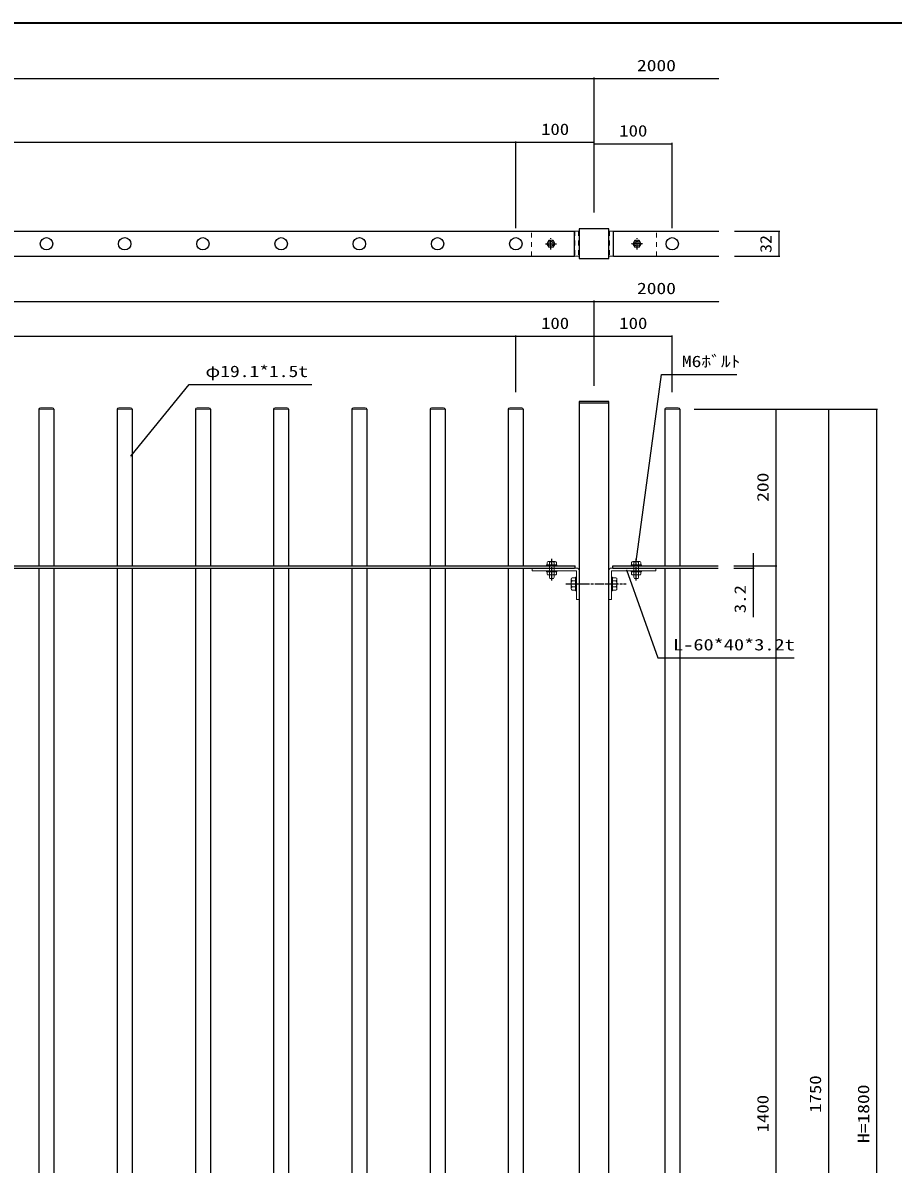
# Model space of a CAD drawing. Units: millimetres, scale not verified. Extents: x -210 to 199, y -148 to 136.
# Drawn here: x -1.1 to 110.2, y -9.6 to 136.3 of the extents above; entities that cross this region are included whole.
import ezdxf
from ezdxf.enums import TextEntityAlignment as Align

# ---------------------------------------------------------------- set-up
doc = ezdxf.new("R2010")
doc.units = ezdxf.units.MM
doc.linetypes.add('CHAIN', pattern=[18.5, 12, -1.5, 3.5, -1.5])
doc.linetypes.add('DASHED_SPACED', pattern=[12, 6, -6])
for name, color, linetype, lineweight in [('0-0', 6, 'Continuous', 25), ('0-1_0', 6, 'Continuous', 25), ('0-2_DIM1', 3, 'Continuous', 25), ('0-3_横桟', 2, 'Continuous', 25), ('0-4_文字', 7, 'Continuous', 25), ('0-5_補助', 5, 'Continuous', 25), ('0-6_ｾﾝﾀｰ', 1, 'CHAIN', 25), ('0-7_縦格子', 6, 'Continuous', 25), ('0-8_支柱', 60, 'Continuous', 25), ('0-9_THN', 4, 'Continuous', 9), ('0-A_下地', 30, 'Continuous', 9)]:
    doc.layers.add(name, color=color, linetype=linetype, lineweight=lineweight)
doc.styles.add('ＭＳ ゴシック', font='')
doc.styles.get('ＭＳ ゴシック').set_extended_font_data('MS Gothic')

# ---------------------------------------------------------------- blocks, each defined once
blk = doc.blocks.new('filled_dot')
at = {"color": 0, "linetype": 'Continuous', "lineweight": -2, "const_width": 1.25}
blk.add_lwpolyline([(-0.625, 0, 1), (0.625, 0, 1)], format="xyb", close=True, dxfattribs=at)
blk = doc.blocks.new('filled_arrow')
at = {"color": 0, "linetype": 'Continuous', "lineweight": -2}
blk.add_solid([(7.5, 1.25), (0, 0), (7.5, -1.25)], dxfattribs=at)
blk = doc.blocks.new('DIMENSION_006_')
at = {"layer": '0-4_文字'}
blk.add_lwpolyline([(38778.39, -63878.24), (38852.67, -63786.49), (38868.67, -63786.49), (39009.82, -63786.49)], dxfattribs=at)
at = {"layer": '0-4_文字', "xscale": 0.213, "yscale": 0.213, "rotation": 231}
blk.add_blockref('filled_arrow', (38778.39, -63878.24), dxfattribs=at)
at = {"layer": '0-4_文字', "style": 'ＭＳ ゴシック', "width": 1.25}
blk.add_text('φ19.1*1.5t', height=14.66, dxfattribs=at).set_placement((38873.67, -63781.49), align=Align.BOTTOM_LEFT)
blk = doc.blocks.new('DIMENSION_007_')
at = {"layer": '0-4_文字'}
blk.add_lwpolyline([(39424.44, -64012.85), (39456.76, -63773.78), (39472.76, -63773.78), (39553.2, -63773.78)], dxfattribs=at)
at = {"layer": '0-4_文字', "xscale": 0.213, "yscale": 0.213, "rotation": 262.3}
blk.add_blockref('filled_arrow', (39424.44, -64012.85), dxfattribs=at)
at = {"layer": '0-4_文字', "style": 'ＭＳ ゴシック', "width": 1.25}
blk.add_text('M6ﾎﾞﾙﾄ', height=14.66, dxfattribs=at).set_placement((39482.76, -63768.78), align=Align.BOTTOM_LEFT)
blk = doc.blocks.new('DIMENSION_009_')
at = {"layer": '0-4_文字'}
blk.add_lwpolyline([(39412.04, -64023.64), (39452.15, -64135.85), (39468.15, -64135.85), (39626.25, -64135.85)], dxfattribs=at)
at = {"layer": '0-4_文字', "xscale": 0.213, "yscale": 0.213, "rotation": 109.7}
blk.add_blockref('filled_arrow', (39412.04, -64023.64), dxfattribs=at)
at = {"layer": '0-4_文字', "style": 'ＭＳ ゴシック', "width": 1.3}
blk.add_text('L-60*40*3.2t', height=14.66, dxfattribs=at).set_placement((39471.55, -64130.85), align=Align.BOTTOM_LEFT)
blk = doc.blocks.new('A$C54DE35E0')
at = {"layer": '0-1_0'}
blk.add_line((0, 0), (556.725, 0), dxfattribs=at)
blk = doc.blocks.new('Viewport_NO.1')
at = {"layer": '0-2_DIM1'}
for p, q in [((37370.44, -63395.62), (39370.44, -63395.62)), ((39370.44, -63566.73), (39370.44, -63394.37)), ((39370.44, -63566.73), (39370.44, -63394.37)), ((39370.44, -63395.62), (39529.99, -63395.62)), ((37470.44, -63477.07), (39270.44, -63477.07)), ((39270.44, -63586.73), (39270.44, -63475.82)), ((39270.44, -63586.73), (39270.44, -63475.82)), ((39270.44, -63477.07), (39370.44, -63477.07)), ((39370.44, -63566.73), (39370.44, -63475.82)), ((39370.44, -63566.73), (39370.44, -63477.82)), ((39370.44, -63479.07), (39470.44, -63479.07)), ((39470.44, -63586.73), (39470.44, -63477.82)), ((39549.99, -63590.73), (39608.07, -63590.73)), ((39606.82, -63590.73), (39606.82, -63622.73)), ((39549.99, -63622.73), (39608.07, -63622.73)), ((37370.44, -63680.48), (39370.44, -63680.48)), ((39370.44, -63788.24), (39370.44, -63679.23)), ((39370.44, -63788.24), (39370.44, -63679.23)), ((39370.44, -63680.48), (39529.99, -63680.48)), ((37470.44, -63725.02), (39270.44, -63725.02)), ((39270.44, -63796.24), (39270.44, -63723.77)), ((39270.44, -63796.24), (39270.44, -63723.77)), ((39270.44, -63725.02), (39370.44, -63725.02)), ((39370.44, -63788.24), (39370.44, -63723.77)), ((39370.44, -63788.24), (39370.44, -63723.77)), ((39370.44, -63725.02), (39470.44, -63725.02)), ((39470.44, -63796.24), (39470.44, -63723.77)), ((39498.39, -63818.24), (39604.22, -63818.24)), ((39499.99, -63818.24), (39671.41, -63818.24)), ((39499.99, -63818.24), (39732.87, -63818.24)), ((39602.97, -63818.24), (39602.97, -64018.24)), ((39670.16, -63818.24), (39670.16, -65568.24)), ((39731.62, -63818.24), (39731.62, -65618.24)), ((39573.9, -64002.24), (39573.9, -64083.88)), ((39548.99, -64018.24), (39604.22, -64018.24)), ((39548.99, -64018.24), (39604.22, -64018.24)), ((39548.99, -64018.24), (39575.15, -64018.24)), ((39548.99, -64021.44), (39575.15, -64021.44)), ((39602.97, -64018.24), (39602.97, -65418.24))]:
    blk.add_line(p, q, dxfattribs=at)
at = {"layer": '0-3_横桟'}
for p, q in [((37394.44, -63590.73), (39345.44, -63590.73)), ((39345.44, -63622.73), (39345.44, -63590.73)), ((37394.44, -63622.73), (39345.44, -63622.73)), ((39395.44, -63622.73), (39529.99, -63622.73)), ((37394.44, -64018.24), (39346.44, -64018.24)), ((37395.44, -64021.44), (39345.44, -64021.44)), ((39346.44, -64021.44), (39346.44, -64018.24)), ((39394.44, -64018.24), (39528.99, -64018.24)), ((39394.44, -64021.44), (39394.44, -64018.24)), ((39394.44, -64021.44), (39528.99, -64021.44))]:
    blk.add_line(p, q, dxfattribs=at)
blk.add_lwpolyline([(39395.44, -63622.73), (39395.44, -63590.73), (39529.99, -63590.73)], dxfattribs=at)
at = {"layer": '0-5_補助'}
blk.add_lwpolyline([(40643.8, -66170.92), (40643.8, -63324.34), (36554.02, -63324.34)], dxfattribs=at)
at = {"layer": '0-6_ｾﾝﾀｰ'}
for p, q in [((39315.44, -63613.88), (39315.44, -63599.58)), ((39425.44, -63613.88), (39425.44, -63599.58)), ((39308.29, -63606.73), (39322.59, -63606.73)), ((39432.59, -63606.73), (39418.29, -63606.73)), ((39316.44, -64037.19), (39316.44, -64009.38)), ((39424.44, -64037.19), (39424.44, -64009.38)), ((39424.44, -64037.19), (39424.44, -64009.38)), ((39334.29, -64041.44), (39411.59, -64041.44))]:
    blk.add_line(p, q, dxfattribs=at)
at = {"layer": '0-7_縦格子'}
for p, q in [((38660.89, -63818.24), (38660.89, -64018.24)), ((38679.99, -63818.24), (38679.99, -64018.24)), ((38760.89, -63818.24), (38760.89, -64018.24)), ((38779.99, -63818.24), (38779.99, -64018.24)), ((38860.89, -63818.24), (38860.89, -64018.24)), ((38879.99, -63818.24), (38879.99, -64018.24)), ((38960.89, -63818.24), (38960.89, -64018.24)), ((38979.99, -63818.24), (38979.99, -64018.24)), ((39060.89, -63818.24), (39060.89, -64018.24)), ((39079.99, -63818.24), (39079.99, -64018.24)), ((39160.89, -63818.24), (39160.89, -64018.24)), ((39179.99, -63818.24), (39179.99, -64018.24)), ((39260.89, -63818.24), (39260.89, -64018.24)), ((39279.99, -63818.24), (39279.99, -64018.24)), ((39460.89, -63818.24), (39460.89, -64018.24)), ((39479.99, -63818.24), (39479.99, -64018.24)), ((38660.89, -64021.44), (38660.89, -65415.04)), ((38679.99, -64021.44), (38679.99, -65415.04)), ((38760.89, -64021.44), (38760.89, -65415.04)), ((38779.99, -64021.44), (38779.99, -65415.04)), ((38860.89, -64021.44), (38860.89, -65415.04)), ((38879.99, -64021.44), (38879.99, -65415.04)), ((38960.89, -64021.44), (38960.89, -65415.04)), ((38979.99, -64021.44), (38979.99, -65415.04)), ((39060.89, -64021.44), (39060.89, -65415.04)), ((39079.99, -64021.44), (39079.99, -65415.04)), ((39160.89, -64021.44), (39160.89, -65415.04)), ((39179.99, -64021.44), (39179.99, -65415.04)), ((39260.89, -64021.44), (39260.89, -65415.04)), ((39279.99, -64021.44), (39279.99, -65415.04)), ((39460.89, -64021.44), (39460.89, -65415.04)), ((39479.99, -64021.44), (39479.99, -65415.04))]:
    blk.add_line(p, q, dxfattribs=at)
for centre in [(38670.44, -63606.73), (38770.44, -63606.73), (38870.44, -63606.73), (38970.44, -63606.73), (39070.44, -63606.73), (39170.44, -63606.73), (39270.44, -63606.73), (39470.44, -63606.73)]:
    blk.add_circle(centre, 7.95, dxfattribs=at)
at = {"layer": '0-8_支柱'}
blk.add_line((39351.44, -63809.84), (39389.44, -63809.84), dxfattribs=at)
for points in [[(39351.44, -63625.73), (39389.44, -63625.73), (39389.44, -63587.73), (39351.44, -63587.73)], [(39351.44, -65918.24), (39389.44, -65918.24), (39389.44, -63808.24), (39351.44, -63808.24)]]:
    blk.add_lwpolyline(points, close=True, dxfattribs=at)
at = {"layer": '0-9_THN'}
for p, q in [((38660.89, -63818.24), (38679.99, -63818.24)), ((38677.99, -63816.24), (38662.89, -63816.24)), ((38760.89, -63818.24), (38779.99, -63818.24)), ((38777.99, -63816.24), (38762.89, -63816.24)), ((38860.89, -63818.24), (38879.99, -63818.24)), ((38877.99, -63816.24), (38862.89, -63816.24)), ((38960.89, -63818.24), (38979.99, -63818.24)), ((38977.99, -63816.24), (38962.89, -63816.24)), ((39060.89, -63818.24), (39079.99, -63818.24)), ((39077.99, -63816.24), (39062.89, -63816.24)), ((39160.89, -63818.24), (39179.99, -63818.24)), ((39177.99, -63816.24), (39162.89, -63816.24)), ((39260.89, -63818.24), (39279.99, -63818.24)), ((39277.99, -63816.24), (39262.89, -63816.24)), ((39460.89, -63818.24), (39479.99, -63818.24)), ((39477.99, -63816.24), (39462.89, -63816.24))]:
    blk.add_line(p, q, dxfattribs=at)
for centre, start, end in [((38662.89, -63818.24), 90, 180), ((38677.99, -63818.24), 0, 90), ((38762.89, -63818.24), 90, 180), ((38777.99, -63818.24), 0, 90), ((38862.89, -63818.24), 90, 180), ((38877.99, -63818.24), 0, 90), ((38962.89, -63818.24), 90, 180), ((38977.99, -63818.24), 0, 90), ((39062.89, -63818.24), 90, 180), ((39077.99, -63818.24), 0, 90), ((39162.89, -63818.24), 90, 180), ((39177.99, -63818.24), 0, 90), ((39262.89, -63818.24), 90, 180), ((39277.99, -63818.24), 0, 90), ((39462.89, -63818.24), 90, 180), ((39477.99, -63818.24), 0, 90)]:
    blk.add_arc(centre, 2, start, end, dxfattribs=at)
at = {"layer": '0-A_下地', "linetype": 'DASHED_SPACED'}
for p, q in [((39290.44, -63622.73), (39290.44, -63590.73)), ((39350.44, -63590.73), (39290.44, -63590.73)), ((39345.94, -63590.73), (39345.94, -63622.73)), ((39350.44, -63590.73), (39350.44, -63622.73)), ((39390.44, -63590.73), (39450.44, -63590.73)), ((39390.44, -63590.73), (39390.44, -63622.73)), ((39394.94, -63590.73), (39394.94, -63622.73)), ((39450.44, -63622.73), (39450.44, -63590.73)), ((39350.44, -63622.73), (39290.44, -63622.73)), ((39390.44, -63622.73), (39450.44, -63622.73)), ((39313.44, -64024.64), (39313.44, -64017.04)), ((39319.44, -64024.64), (39319.44, -64017.04)), ((39421.44, -64024.64), (39421.44, -64017.04)), ((39427.44, -64024.64), (39427.44, -64017.04))]:
    blk.add_line(p, q, dxfattribs=at)
at = {"layer": '0-A_下地'}
for p, q in [((39310.23, -63606.73), (39312.84, -63602.21)), ((39312.84, -63611.24), (39310.23, -63606.73)), ((39312.84, -63602.21), (39318.05, -63602.21)), ((39318.05, -63611.24), (39312.84, -63611.24)), ((39318.05, -63602.21), (39320.65, -63606.73)), ((39320.65, -63606.73), (39318.05, -63611.24)), ((39420.23, -63606.73), (39422.84, -63602.21)), ((39422.84, -63611.24), (39420.23, -63606.73)), ((39422.84, -63602.21), (39428.05, -63602.21)), ((39428.05, -63611.24), (39422.84, -63611.24)), ((39428.05, -63602.21), (39430.65, -63606.73)), ((39430.65, -63606.73), (39428.05, -63611.24)), ((39291.44, -64024.64), (39291.44, -64021.44)), ((39291.44, -64021.44), (39349.24, -64021.44)), ((39291.44, -64024.64), (39348.24, -64024.64)), ((39323.04, -64017.04), (39309.84, -64017.04)), ((39323.04, -64017.04), (39309.84, -64017.04)), ((39309.84, -64018.24), (39309.84, -64017.04)), ((39323.04, -64018.24), (39309.84, -64018.24)), ((39323.04, -64024.64), (39309.84, -64024.64)), ((39309.84, -64025.84), (39309.84, -64024.64)), ((39310.55, -64017.04), (39310.55, -64013.93)), ((39322.34, -64017.04), (39310.55, -64017.04)), ((39320.86, -64012.85), (39312.02, -64012.85)), ((39313.5, -64017.04), (39313.5, -64013.93)), ((39319.39, -64017.04), (39319.39, -64013.93)), ((39322.34, -64017.04), (39322.34, -64013.93)), ((39323.04, -64018.24), (39323.04, -64017.04)), ((39323.04, -64025.84), (39323.04, -64024.64)), ((39348.24, -64024.64), (39348.24, -64061.44)), ((39351.44, -64023.64), (39351.44, -64061.44)), ((39389.44, -64023.64), (39389.44, -64061.44)), ((39449.44, -64021.44), (39391.64, -64021.44)), ((39392.64, -64024.64), (39392.64, -64061.44)), ((39449.44, -64024.64), (39392.64, -64024.64)), ((39417.84, -64017.04), (39431.04, -64017.04)), ((39417.84, -64017.04), (39431.04, -64017.04)), ((39417.84, -64018.24), (39417.84, -64017.04)), ((39417.84, -64018.24), (39431.04, -64018.24)), ((39417.84, -64025.84), (39417.84, -64024.64)), ((39417.84, -64024.64), (39431.04, -64024.64)), ((39418.55, -64017.04), (39418.55, -64013.93)), ((39418.55, -64017.04), (39430.34, -64017.04)), ((39420.02, -64012.85), (39428.86, -64012.85)), ((39421.5, -64017.04), (39421.5, -64013.93)), ((39427.39, -64017.04), (39427.39, -64013.93)), ((39430.34, -64017.04), (39430.34, -64013.93)), ((39431.04, -64018.24), (39431.04, -64017.04)), ((39431.04, -64025.84), (39431.04, -64024.64)), ((39449.44, -64024.64), (39449.44, -64021.44)), ((39323.04, -64025.84), (39309.84, -64025.84)), ((39310.55, -64025.84), (39310.55, -64028.95)), ((39311.07, -64025.84), (39321.82, -64025.84)), ((39320.86, -64030.02), (39312.02, -64030.02)), ((39313.5, -64025.84), (39313.5, -64028.95)), ((39318.84, -64034.44), (39314.04, -64034.44)), ((39319.44, -64032.94), (39318.84, -64034.44)), ((39319.39, -64025.84), (39319.39, -64028.95)), ((39319.44, -64030.02), (39319.44, -64032.94)), ((39322.34, -64025.84), (39322.34, -64028.95)), ((39341.06, -64035.54), (39341.06, -64047.33)), ((39346.64, -64033.58), (39342.49, -64033.58)), ((39346.64, -64037.51), (39342.49, -64037.51)), ((39346.64, -64032.64), (39346.64, -64050.24)), ((39346.64, -64033.58), (39346.64, -64049.3)), ((39392.64, -64032.64), (39394.24, -64032.64)), ((39392.64, -64032.64), (39392.64, -64050.24)), ((39394.24, -64032.64), (39394.24, -64050.24)), ((39394.24, -64032.64), (39394.24, -64050.24)), ((39394.24, -64033.58), (39394.24, -64049.3)), ((39394.24, -64033.58), (39398.39, -64033.58)), ((39394.24, -64037.51), (39398.39, -64037.51)), ((39399.82, -64035.54), (39399.82, -64047.33)), ((39417.84, -64025.84), (39431.04, -64025.84)), ((39418.55, -64025.84), (39418.55, -64028.95)), ((39429.82, -64025.84), (39419.07, -64025.84)), ((39420.02, -64030.02), (39428.86, -64030.02)), ((39421.44, -64030.02), (39421.44, -64032.94)), ((39421.5, -64025.84), (39421.5, -64028.95)), ((39427.44, -64032.94), (39426.84, -64034.44)), ((39427.39, -64025.84), (39427.39, -64028.95)), ((39427.44, -64030.02), (39427.44, -64032.94)), ((39430.34, -64025.84), (39430.34, -64028.95)), ((39346.64, -64045.36), (39342.49, -64045.36)), ((39346.64, -64049.3), (39342.49, -64049.3)), ((39392.64, -64050.24), (39394.24, -64050.24)), ((39394.24, -64045.36), (39398.39, -64045.36)), ((39394.24, -64049.3), (39398.39, -64049.3)), ((39351.44, -64061.44), (39348.24, -64061.44)), ((39389.44, -64061.44), (39392.64, -64061.44))]:
    blk.add_line(p, q, dxfattribs=at)
for points in [[(39313.44, -64030.02), (39313.44, -64032.94), (39314.04, -64034.44)], [(39348.24, -64032.64), (39348.24, -64050.24), (39346.64, -64050.24)], [(39348.24, -64032.64), (39346.64, -64032.64), (39346.64, -64050.24)], [(39421.44, -64032.94), (39422.04, -64034.44), (39426.84, -64034.44)]]:
    blk.add_lwpolyline(points, dxfattribs=at)
for centre, radius in [((39315.44, -63606.73), 4.51), ((39315.44, -63606.73), 3), ((39425.44, -63606.73), 4.51), ((39425.44, -63606.73), 3)]:
    blk.add_circle(centre, radius, dxfattribs=at)
for centre, radius, start, end in [((39312.02, -64014.4), 1.55, 17.74657, 162.25343), ((39316.44, -64017.42), 4.57, 49.83207, 130.16793), ((39320.86, -64014.4), 1.55, 17.74657, 162.25343), ((39349.24, -64023.64), 2.2, 0, 90), ((39391.64, -64023.64), 2.2, 90, 180), ((39420.02, -64014.4), 1.55, 17.74657, 162.25343), ((39424.44, -64017.42), 4.57, 49.83207, 130.16793), ((39428.86, -64014.4), 1.55, 17.74657, 162.25343), ((39312.02, -64028.48), 1.55, 197.74657, 342.25343), ((39316.44, -64025.46), 4.57, 229.83207, 310.16793), ((39320.86, -64028.48), 1.55, 197.74657, 342.25343), ((39343.12, -64035.54), 2.06, 107.74657, 252.25343), ((39347.15, -64041.44), 6.09, 139.83207, 220.16793), ((39397.76, -64035.54), 2.06, 287.74657, 72.25343), ((39393.74, -64041.44), 6.09, 319.83207, 40.16793), ((39420.02, -64028.48), 1.55, 197.74657, 342.25343), ((39424.44, -64025.46), 4.57, 229.83207, 310.16793), ((39428.86, -64028.48), 1.55, 197.74657, 342.25343), ((39343.12, -64047.33), 2.06, 107.74657, 252.25343), ((39397.76, -64047.33), 2.06, 287.74657, 72.25343)]:
    blk.add_arc(centre, radius, start, end, dxfattribs=at)
at = {"layer": '0-0', "xscale": 7.129295, "yscale": 7.129295}
blk.add_blockref('A$C54DE35E0', (36614.73, -63324.92), dxfattribs=at)
at = {"layer": '0-2_DIM1'}
for name, p, xscale, yscale in [('filled_dot', (39370.44, -63395.62), 0.32, 0.32), ('filled_arrow', (39529.99, -63395.62), 0.107, 0.107), ('filled_dot', (39270.44, -63477.07), 0.32, 0.32), ('filled_dot', (39370.44, -63477.07), 0.32, 0.32), ('filled_dot', (39470.44, -63479.07), 0.32, 0.32), ('filled_dot', (39370.44, -63680.48), 0.32, 0.32), ('filled_arrow', (39529.99, -63680.48), 0.107, 0.107), ('filled_dot', (39270.44, -63725.02), 0.32, 0.32), ('filled_dot', (39370.44, -63725.02), 0.32, 0.32), ('filled_dot', (39470.44, -63725.02), 0.32, 0.32)]:
    blk.add_blockref(name, p, dxfattribs=dict(at, xscale=xscale, yscale=yscale))
at = {"layer": '0-2_DIM1', "xscale": 0.32, "yscale": 0.32}
for p, rotation in [((39370.44, -63395.62), 180), ((39270.44, -63477.07), 180), ((39370.44, -63479.07), 180), ((39606.82, -63590.73), 90), ((39606.82, -63622.73), 270), ((39370.44, -63680.48), 180), ((39270.44, -63725.02), 180), ((39370.44, -63725.02), 180), ((39602.97, -63818.24), 90), ((39670.16, -63818.24), 90), ((39731.62, -63818.24), 90), ((39573.9, -64018.24), 270), ((39573.9, -64021.44), 90), ((39602.97, -64018.24), 270), ((39602.97, -64018.24), 90)]:
    blk.add_blockref('filled_dot', p, dxfattribs=dict(at, rotation=rotation))
at = {"layer": '0-4_文字'}
for name in ['DIMENSION_007_', 'DIMENSION_006_', 'DIMENSION_009_']:
    blk.add_blockref(name, (0, 0), dxfattribs=at)
at = {"layer": '0-2_DIM1', "style": 'ＭＳ ゴシック'}
for s, width, p in [('2000', 1.25, (39425.34, -63390.62)), ('100', 1.2, (39302.73, -63472.07)), ('100', 1.2, (39402.73, -63474.07)), ('2000', 1.25, (39425.34, -63675.48)), ('100', 1.2, (39302.73, -63720.02)), ('100', 1.2, (39402.73, -63720.02))]:
    blk.add_text(s, height=14.66, dxfattribs=dict(at, width=width)).set_placement(p, align=Align.BOTTOM_LEFT)
for s, width, p in [('32', 1.15, (39601.82, -63618.45)), ('200', 1.25, (39597.97, -63936.61)), ('3.2', 1.2, (39568.9, -64078.88)), ('1750', 1.2, (39665.16, -64717.45)), ('1400', 1.2, (39597.97, -64742.45)), ('H=1800', 1.25, (39726.62, -64756.11))]:
    blk.add_text(s, height=14.66, rotation=90, dxfattribs=dict(at, width=width)).set_placement(p, align=Align.BOTTOM_LEFT)

msp = doc.modelspace()

# ---------------------------------------------------------------- block references
at = {"layer": '0-0', "xscale": 0.1, "yscale": 0.1}
msp.add_blockref('Viewport_NO.1', (-3865.14, 6468.749), dxfattribs=at)

doc.saveas('drawing.dxf')
